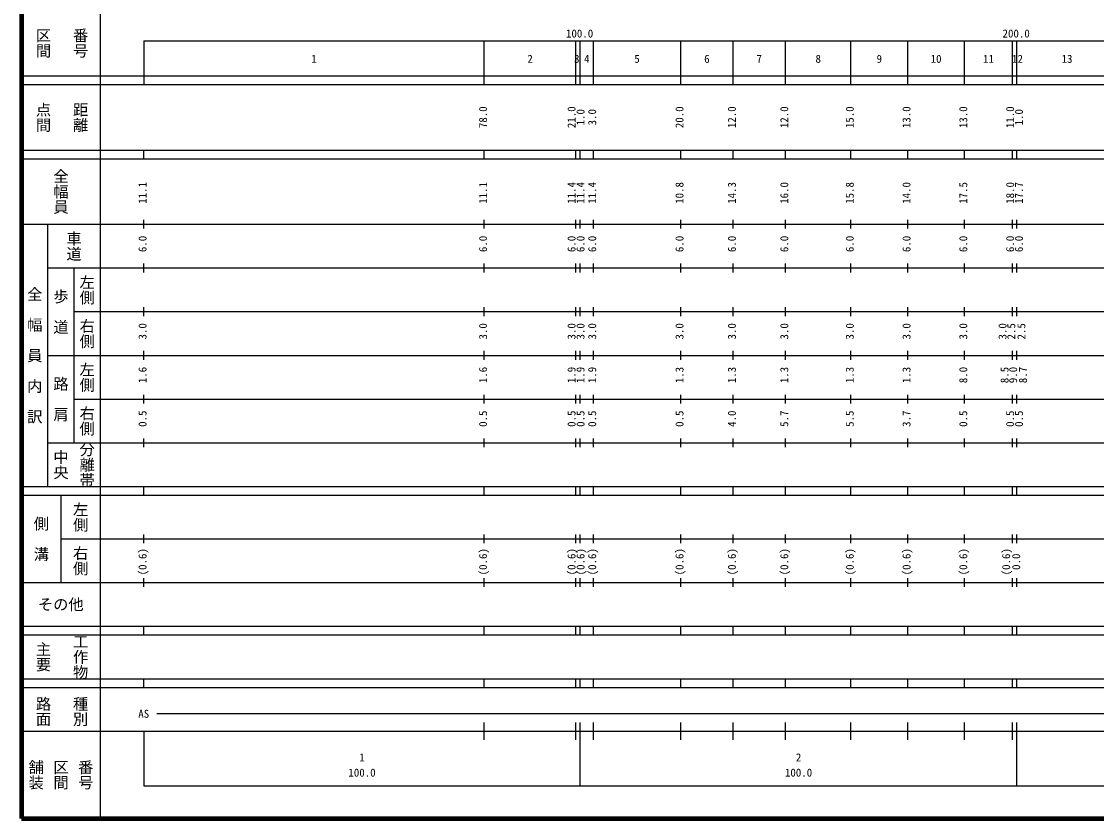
# Model space of a CAD drawing. Units: millimetres on the paper, enlarged 1000 times. Extents: x 40000 to 680000, y 20000 to 380000.
# Drawn here: x 40000 to 286247, y 20000 to 202409 of the extents above; entities that cross this region are included whole.
import ezdxf
from ezdxf.enums import TextEntityAlignment as Align

# ---------------------------------------------------------------- set-up
doc = ezdxf.new("R2010")
doc.units = ezdxf.units.MM
doc.header["$LTSCALE"] = 1000
doc.layers.add('M-TTL', color=2, linetype='Continuous', lineweight=140)
doc.layers.add('M-TTL-BAND', color=7, linetype='Continuous', lineweight=25)
doc.styles.add('@ＭＳ ゴシック', font='')
doc.styles.add('ＭＳ ゴシック', font='')
doc.styles.get('@ＭＳ ゴシック').set_extended_font_data('@MS Gothic')
doc.styles.get('ＭＳ ゴシック').set_extended_font_data('MS Gothic')

msp = doc.modelspace()

# ---------------------------------------------------------------- linework, layer by layer
at = {"layer": 'M-TTL'}
for p, q in [((40000, 380000), (40000, 20000)), ((40000, 20000), (680000, 20000))]:
    msp.add_line(p, q, dxfattribs=at)
at = {"layer": 'M-TTL-BAND'}
for p, q in [((58000, 370000), (58000, 20000)), ((68000, 198000), (579000, 198000)), ((68000, 198000), (68000, 188000)), ((146000, 188000), (146000, 198000)), ((167000, 188000), (167000, 198000)), ((168000, 188000), (168000, 198000)), ((171000, 188000), (171000, 198000)), ((191000, 188000), (191000, 198000)), ((203000, 188000), (203000, 198000)), ((215000, 188000), (215000, 198000)), ((230000, 188000), (230000, 198000)), ((243000, 188000), (243000, 198000)), ((256000, 188000), (256000, 198000)), ((267000, 188000), (267000, 198000)), ((268000, 188000), (268000, 198000)), ((40000, 190000), (579000, 190000)), ((40000, 188000), (579000, 188000)), ((40000, 173000), (579000, 173000)), ((68000, 171000), (68000, 173000)), ((146000, 171000), (146000, 173000)), ((167000, 171000), (167000, 173000)), ((168000, 171000), (168000, 173000)), ((171000, 171000), (171000, 173000)), ((191000, 171000), (191000, 173000)), ((203000, 171000), (203000, 173000)), ((215000, 171000), (215000, 173000)), ((230000, 171000), (230000, 173000)), ((243000, 171000), (243000, 173000)), ((256000, 171000), (256000, 173000)), ((267000, 171000), (267000, 173000)), ((268000, 171000), (268000, 173000)), ((40000, 171000), (579000, 171000)), ((40000, 156000), (579000, 156000)), ((46000, 96000), (46000, 156000)), ((68000, 155000), (68000, 157000)), ((146000, 155000), (146000, 157000)), ((167000, 155000), (167000, 157000)), ((168000, 155000), (168000, 157000)), ((171000, 155000), (171000, 157000)), ((191000, 155000), (191000, 157000)), ((203000, 155000), (203000, 157000)), ((215000, 155000), (215000, 157000)), ((230000, 155000), (230000, 157000)), ((243000, 155000), (243000, 157000)), ((256000, 155000), (256000, 157000)), ((267000, 155000), (267000, 157000)), ((268000, 155000), (268000, 157000)), ((46000, 146000), (579000, 146000)), ((52000, 146000), (52000, 106000)), ((68000, 145000), (68000, 147000)), ((146000, 145000), (146000, 147000)), ((167000, 145000), (167000, 147000)), ((168000, 145000), (168000, 147000)), ((171000, 145000), (171000, 147000)), ((191000, 145000), (191000, 147000)), ((203000, 145000), (203000, 147000)), ((215000, 145000), (215000, 147000)), ((230000, 145000), (230000, 147000)), ((243000, 145000), (243000, 147000)), ((256000, 145000), (256000, 147000)), ((267000, 145000), (267000, 147000)), ((268000, 145000), (268000, 147000)), ((52000, 136000), (579000, 136000)), ((68000, 135000), (68000, 137000)), ((146000, 135000), (146000, 137000)), ((167000, 135000), (167000, 137000)), ((168000, 135000), (168000, 137000)), ((171000, 135000), (171000, 137000)), ((191000, 135000), (191000, 137000)), ((203000, 135000), (203000, 137000)), ((215000, 135000), (215000, 137000)), ((230000, 135000), (230000, 137000)), ((243000, 135000), (243000, 137000)), ((256000, 135000), (256000, 137000)), ((267000, 135000), (267000, 137000)), ((268000, 135000), (268000, 137000)), ((46000, 126000), (579000, 126000)), ((68000, 125000), (68000, 127000)), ((146000, 125000), (146000, 127000)), ((167000, 125000), (167000, 127000)), ((168000, 125000), (168000, 127000)), ((171000, 125000), (171000, 127000)), ((191000, 125000), (191000, 127000)), ((203000, 125000), (203000, 127000)), ((215000, 125000), (215000, 127000)), ((230000, 125000), (230000, 127000)), ((243000, 125000), (243000, 127000)), ((256000, 125000), (256000, 127000)), ((267000, 125000), (267000, 127000)), ((268000, 125000), (268000, 127000)), ((52000, 116000), (579000, 116000)), ((68000, 115000), (68000, 117000)), ((146000, 115000), (146000, 117000)), ((167000, 115000), (167000, 117000)), ((168000, 115000), (168000, 117000)), ((171000, 115000), (171000, 117000)), ((191000, 115000), (191000, 117000)), ((203000, 115000), (203000, 117000)), ((215000, 115000), (215000, 117000)), ((230000, 115000), (230000, 117000)), ((243000, 115000), (243000, 117000)), ((256000, 115000), (256000, 117000)), ((267000, 115000), (267000, 117000)), ((268000, 115000), (268000, 117000)), ((46000, 106000), (579000, 106000)), ((68000, 105000), (68000, 107000)), ((146000, 105000), (146000, 107000)), ((167000, 105000), (167000, 107000)), ((168000, 105000), (168000, 107000)), ((171000, 105000), (171000, 107000)), ((191000, 105000), (191000, 107000)), ((203000, 105000), (203000, 107000)), ((215000, 105000), (215000, 107000)), ((230000, 105000), (230000, 107000)), ((243000, 105000), (243000, 107000)), ((256000, 105000), (256000, 107000)), ((267000, 105000), (267000, 107000)), ((268000, 105000), (268000, 107000)), ((40000, 96000), (579000, 96000)), ((40000, 94000), (579000, 94000)), ((49000, 94000), (49000, 74000)), ((68000, 94000), (68000, 96000)), ((146000, 94000), (146000, 96000)), ((167000, 94000), (167000, 96000)), ((168000, 94000), (168000, 96000)), ((171000, 94000), (171000, 96000)), ((191000, 94000), (191000, 96000)), ((203000, 94000), (203000, 96000)), ((215000, 94000), (215000, 96000)), ((230000, 94000), (230000, 96000)), ((243000, 94000), (243000, 96000)), ((256000, 94000), (256000, 96000)), ((267000, 94000), (267000, 96000)), ((268000, 94000), (268000, 96000)), ((49000, 84000), (579000, 84000)), ((68000, 83000), (68000, 85000)), ((146000, 83000), (146000, 85000)), ((167000, 83000), (167000, 85000)), ((168000, 83000), (168000, 85000)), ((171000, 83000), (171000, 85000)), ((191000, 83000), (191000, 85000)), ((203000, 83000), (203000, 85000)), ((215000, 83000), (215000, 85000)), ((230000, 83000), (230000, 85000)), ((243000, 83000), (243000, 85000)), ((256000, 83000), (256000, 85000)), ((267000, 83000), (267000, 85000)), ((268000, 83000), (268000, 85000)), ((40000, 74000), (579000, 74000)), ((68000, 73000), (68000, 75000)), ((146000, 73000), (146000, 75000)), ((167000, 73000), (167000, 75000)), ((168000, 73000), (168000, 75000)), ((171000, 73000), (171000, 75000)), ((191000, 73000), (191000, 75000)), ((203000, 73000), (203000, 75000)), ((215000, 73000), (215000, 75000)), ((230000, 73000), (230000, 75000)), ((243000, 73000), (243000, 75000)), ((256000, 73000), (256000, 75000)), ((267000, 73000), (267000, 75000)), ((268000, 73000), (268000, 75000)), ((40000, 64000), (579000, 64000)), ((40000, 62000), (579000, 62000)), ((68000, 62000), (68000, 64000)), ((146000, 62000), (146000, 64000)), ((167000, 62000), (167000, 64000)), ((168000, 62000), (168000, 64000)), ((171000, 62000), (171000, 64000)), ((191000, 62000), (191000, 64000)), ((203000, 62000), (203000, 64000)), ((215000, 62000), (215000, 64000)), ((230000, 62000), (230000, 64000)), ((243000, 62000), (243000, 64000)), ((256000, 62000), (256000, 64000)), ((267000, 62000), (267000, 64000)), ((268000, 62000), (268000, 64000)), ((40000, 52000), (579000, 52000)), ((68000, 50000), (68000, 52000)), ((146000, 50000), (146000, 52000)), ((167000, 50000), (167000, 52000)), ((168000, 50000), (168000, 52000)), ((171000, 50000), (171000, 52000)), ((191000, 50000), (191000, 52000)), ((203000, 50000), (203000, 52000)), ((215000, 50000), (215000, 52000)), ((230000, 50000), (230000, 52000)), ((243000, 50000), (243000, 52000)), ((256000, 50000), (256000, 52000)), ((267000, 50000), (267000, 52000)), ((268000, 50000), (268000, 52000)), ((40000, 50000), (579000, 50000)), ((71000, 44000), (557500, 44000)), ((146000, 38000), (146000, 42000)), ((167000, 38000), (167000, 42000)), ((168000, 27500), (168000, 42000)), ((171000, 38000), (171000, 42000)), ((191000, 38000), (191000, 42000)), ((203000, 38000), (203000, 42000)), ((215000, 38000), (215000, 42000)), ((230000, 38000), (230000, 42000)), ((243000, 38000), (243000, 42000)), ((256000, 38000), (256000, 42000)), ((267000, 38000), (267000, 42000)), ((268000, 27500), (268000, 42000)), ((40000, 40000), (579000, 40000)), ((68000, 40000), (68000, 27500)), ((68000, 27500), (579000, 27500))]:
    msp.add_line(p, q, dxfattribs=at)

# ---------------------------------------------------------------- texts
at = {"layer": 'M-TTL-BAND', "style": '@ＭＳ ゴシック'}
for s, p in [('区間', (45000, 197500)), ('番号', (53500, 197500)), ('点間', (45000, 180500)), ('距離', (53500, 180500)), ('全幅員', (49000, 163500)), ('車道', (52000, 151000)), ('左側', (55000, 141000)), ('全\u3000幅\u3000員\u3000内\u3000訳', (43000, 126000)), ('歩\u3000道', (49000, 136000)), ('右側', (55000, 131000)), ('左側', (55000, 121000)), ('路\u3000肩', (49000, 116000)), ('右側', (55000, 111000)), ('分離帯', (55000, 101000)), ('中央', (49000, 101000)), ('左側', (53500, 89000)), ('側\u3000溝', (44500, 84000)), ('右側', (53500, 79000)), ('工作物', (53500, 57000)), ('主要', (45000, 57000)), ('路面', (45000, 44500)), ('種別', (53500, 44500)), ('舗装', (43333, 30000)), ('区間', (49000, 30000)), ('番号', (54667, 30000))]:
    msp.add_text(s, height=2566, rotation=270, dxfattribs=at).set_placement(p, align=Align.MIDDLE_CENTER)
at = {"layer": 'M-TTL-BAND', "style": 'ＭＳ ゴシック'}
for s, p in [('100.0', (167844, 198195)), ('200.0', (267844, 198195)), ('1', (107000, 192405)), ('2', (156500, 192405)), ('3', (167203, 192405)), ('4', (169500, 192405)), ('5', (181000, 192405)), ('6', (197000, 192405)), ('7', (209000, 192405)), ('8', (222500, 192405)), ('9', (236500, 192405)), ('10', (249500, 192405)), ('11', (261500, 192405)), ('12', (268157, 192405)), ('13', (279500, 192405)), ('AS', (68000, 42500)), ('1', (118000, 32523)), ('2', (218000, 32523)), ('100.0', (118000, 29033)), ('100.0', (218000, 29033))]:
    msp.add_text(s, height=1833, dxfattribs=at).set_placement(p, align=Align.BOTTOM_CENTER)
for s, p in [('78.0', (147186, 180500)), ('21.0', (167459, 180500)), ('1.0', (169510, 180500)), ('3.0', (172186, 180500)), ('20.0', (192186, 180500)), ('12.0', (204186, 180500)), ('12.0', (216186, 180500)), ('15.0', (231186, 180500)), ('13.0', (244186, 180500)), ('13.0', (257186, 180500)), ('11.0', (267917, 180500)), ('1.0', (269941, 180500)), ('11.1', (69186, 163174)), ('11.1', (147186, 163174)), ('11.4', (167459, 163174)), ('11.4', (169510, 163174)), ('11.4', (172186, 163174)), ('10.8', (192186, 163174)), ('14.3', (204186, 163174)), ('16.0', (216186, 163174)), ('15.8', (231186, 163174)), ('14.0', (244186, 163174)), ('17.5', (257186, 163174)), ('18.0', (267917, 163174)), ('17.7', (269941, 163174)), ('6.0', (69186, 151500)), ('6.0', (147186, 151500)), ('6.0', (167459, 151500)), ('6.0', (169510, 151500)), ('6.0', (172186, 151500)), ('6.0', (192186, 151500)), ('6.0', (204186, 151500)), ('6.0', (216186, 151500)), ('6.0', (231186, 151500)), ('6.0', (244186, 151500)), ('6.0', (257186, 151500)), ('6.0', (267917, 151500)), ('6.0', (269941, 151500)), ('3.0', (69186, 131500)), ('3.0', (147186, 131500)), ('3.0', (167459, 131500)), ('3.0', (169510, 131500)), ('3.0', (172186, 131500)), ('3.0', (192186, 131500)), ('3.0', (204186, 131500)), ('3.0', (216186, 131500)), ('3.0', (231186, 131500)), ('3.0', (244186, 131500)), ('3.0', (257186, 131500)), ('3.0', (266177, 131500)), ('2.5', (268186, 131500)), ('2.5', (270498, 131500)), ('1.6', (69186, 121500)), ('1.6', (147186, 121500)), ('1.9', (167459, 121500)), ('1.9', (169510, 121500)), ('1.9', (172186, 121500)), ('1.3', (192186, 121500)), ('1.3', (204186, 121500)), ('1.3', (216186, 121500)), ('1.3', (231186, 121500)), ('1.3', (244186, 121500)), ('8.0', (257186, 121500)), ('8.5', (266642, 121500)), ('9.0', (268610, 121500)), ('8.7', (270859, 121500)), ('0.5', (69186, 111500)), ('0.5', (147186, 111500)), ('0.5', (167459, 111500)), ('0.5', (169510, 111500)), ('0.5', (172186, 111500)), ('0.5', (192186, 111500)), ('4.0', (204186, 111500)), ('5.7', (216186, 111500)), ('5.5', (231186, 111500)), ('3.7', (244186, 111500)), ('0.5', (257186, 111500)), ('0.5', (267917, 111500)), ('0.5', (269941, 111500)), ('(0.6)', (69186, 78764)), ('(0.6)', (147186, 78764)), ('(0.6)', (167459, 78764)), ('(0.6)', (169510, 78764)), ('(0.6)', (172186, 78764)), ('(0.6)', (192186, 78764)), ('(0.6)', (204186, 78764)), ('(0.6)', (216186, 78764)), ('(0.6)', (231186, 78764)), ('(0.6)', (244186, 78764)), ('(0.6)', (257186, 78764)), ('(0.6)', (267013, 78764)), ('0.0', (269309, 78764))]:
    msp.add_text(s, height=1833, rotation=90, dxfattribs=at).set_placement(p, align=Align.BOTTOM_CENTER)
msp.add_text('その他', height=2566, dxfattribs=at).set_placement((49000, 69000), align=Align.MIDDLE_CENTER)

doc.saveas('drawing.dxf')
